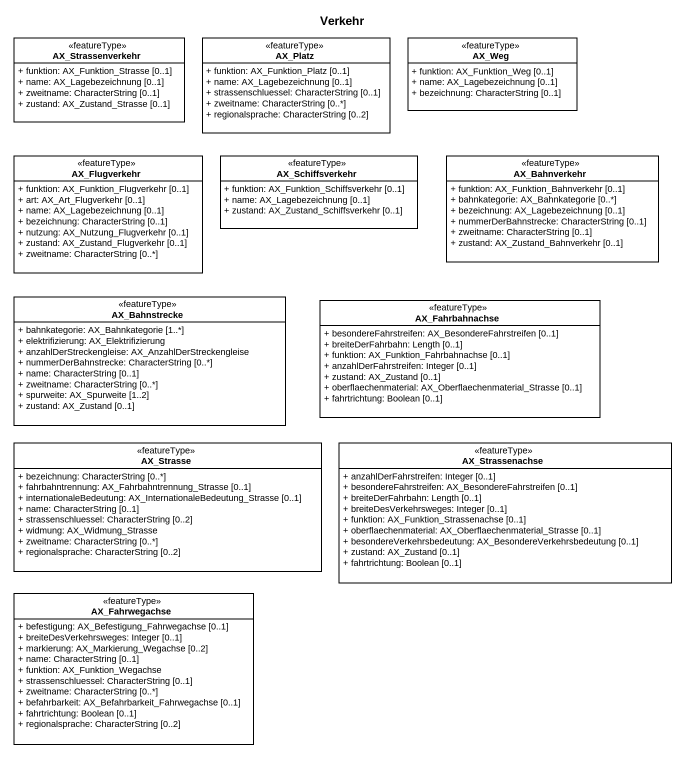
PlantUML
@startuml
title Verkehr
hide circle
hide empty members
skinparam classAttributeIconSize 0
class AX_Strassenverkehr <<featureType>> {
  + funktion: AX_Funktion_Strasse [0..1]
  + name: AX_Lagebezeichnung [0..1]
  + zweitname: CharacterString [0..1]
  + zustand: AX_Zustand_Strasse [0..1]
}
class AX_Platz <<featureType>> {
  + funktion: AX_Funktion_Platz [0..1]
  + name: AX_Lagebezeichnung [0..1]
  + strassenschluessel: CharacterString [0..1]
  + zweitname: CharacterString [0..*]
  + regionalsprache: CharacterString [0..2]
}
class AX_Weg <<featureType>> {
  + funktion: AX_Funktion_Weg [0..1]
  + name: AX_Lagebezeichnung [0..1]
  + bezeichnung: CharacterString [0..1]
}
class AX_Flugverkehr <<featureType>> {
  + funktion: AX_Funktion_Flugverkehr [0..1]
  + art: AX_Art_Flugverkehr [0..1]
  + name: AX_Lagebezeichnung [0..1]
  + bezeichnung: CharacterString [0..1]
  + nutzung: AX_Nutzung_Flugverkehr [0..1]
  + zustand: AX_Zustand_Flugverkehr [0..1]
  + zweitname: CharacterString [0..*]
}
class AX_Schiffsverkehr <<featureType>> {
  + funktion: AX_Funktion_Schiffsverkehr [0..1]
  + name: AX_Lagebezeichnung [0..1]
  + zustand: AX_Zustand_Schiffsverkehr [0..1]
}
class AX_Bahnverkehr <<featureType>> {
  + funktion: AX_Funktion_Bahnverkehr [0..1]
  + bahnkategorie: AX_Bahnkategorie [0..*]
  + bezeichnung: AX_Lagebezeichnung [0..1]
  + nummerDerBahnstrecke: CharacterString [0..1]
  + zweitname: CharacterString [0..1]
  + zustand: AX_Zustand_Bahnverkehr [0..1]
}
class AX_Bahnstrecke <<featureType>> {
  + bahnkategorie: AX_Bahnkategorie [1..*]
  + elektrifizierung: AX_Elektrifizierung
  + anzahlDerStreckengleise: AX_AnzahlDerStreckengleise
  + nummerDerBahnstrecke: CharacterString [0..*]
  + name: CharacterString [0..1]
  + zweitname: CharacterString [0..*]
  + spurweite: AX_Spurweite [1..2]
  + zustand: AX_Zustand [0..1]
}
class AX_Fahrbahnachse <<featureType>> {
  + besondereFahrstreifen: AX_BesondereFahrstreifen [0..1]
  + breiteDerFahrbahn: Length [0..1]
  + funktion: AX_Funktion_Fahrbahnachse [0..1]
  + anzahlDerFahrstreifen: Integer [0..1]
  + zustand: AX_Zustand [0..1]
  + oberflaechenmaterial: AX_Oberflaechenmaterial_Strasse [0..1]
  + fahrtrichtung: Boolean [0..1]
}
class AX_Strasse <<featureType>> {
  + bezeichnung: CharacterString [0..*]
  + fahrbahntrennung: AX_Fahrbahntrennung_Strasse [0..1]
  + internationaleBedeutung: AX_InternationaleBedeutung_Strasse [0..1]
  + name: CharacterString [0..1]
  + strassenschluessel: CharacterString [0..2]
  + widmung: AX_Widmung_Strasse
  + zweitname: CharacterString [0..*]
  + regionalsprache: CharacterString [0..2]
}
class AX_Strassenachse <<featureType>> {
  + anzahlDerFahrstreifen: Integer [0..1]
  + besondereFahrstreifen: AX_BesondereFahrstreifen [0..1]
  + breiteDerFahrbahn: Length [0..1]
  + breiteDesVerkehrsweges: Integer [0..1]
  + funktion: AX_Funktion_Strassenachse [0..1]
  + oberflaechenmaterial: AX_Oberflaechenmaterial_Strasse [0..1]
  + besondereVerkehrsbedeutung: AX_BesondereVerkehrsbedeutung [0..1]
  + zustand: AX_Zustand [0..1]
  + fahrtrichtung: Boolean [0..1]
}
class AX_Fahrwegachse <<featureType>> {
  + befestigung: AX_Befestigung_Fahrwegachse [0..1]
  + breiteDesVerkehrsweges: Integer [0..1]
  + markierung: AX_Markierung_Wegachse [0..2]
  + name: CharacterString [0..1]
  + funktion: AX_Funktion_Wegachse
  + strassenschluessel: CharacterString [0..1]
  + zweitname: CharacterString [0..*]
  + befahrbarkeit: AX_Befahrbarkeit_Fahrwegachse [0..1]
  + fahrtrichtung: Boolean [0..1]
  + regionalsprache: CharacterString [0..2]
}
@enduml
